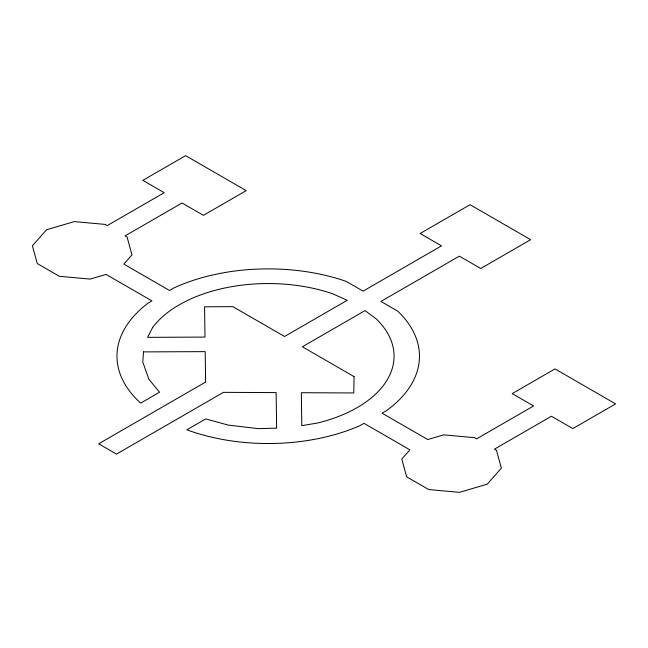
<?xml version="1.0" encoding="UTF-8"?>
<svg xmlns="http://www.w3.org/2000/svg" width="648" height="648" viewBox="0 0 648 648"><rect width="100%" height="100%" fill="white"/><g stroke="black" fill="none" stroke-linecap="round" stroke-linejoin="round"><path stroke-width="0.97" d="M354.059 376.618L353.768 392.955L301.336 392.712L301.798 425.679L318.006 422.933A125.85 72.657 0 0 0 376.051 318.743L365.026 310.603L302.365 346.777L354.059 376.618M143.5 351.888L142.771 362.013L148.894 379.307L159.562 392.21L140.657 403.121A151.243 87.318 0 0 1 147.89 303.296L151.94 300.899L106.037 274.404L90.08 279.094L59.308 276.283L37.276 263.558L32.4 245.794L46.543 229.765L74.309 221.6L105.081 224.411L107.187 225.626L164.228 192.691L142.835 180.347L185.612 155.65L246.216 190.633L203.44 215.33L182.048 202.986L125.015 235.913L127.113 237.128L131.989 254.899L123.857 264.109L169.533 290.482L173.551 288.101A151.243 87.318 0 0 1 346.21 281.386L363.099 291.138L441.523 245.859L420.139 233.507L470.043 204.695L530.647 239.687L480.743 268.499L459.351 256.146L380.919 301.433L397.807 311.178A151.243 87.318 0 0 1 386.135 410.889L382.061 413.181L427.737 439.547L443.686 434.857L474.466 437.667L476.572 438.882L533.604 405.956L512.22 393.603L554.996 368.906L615.6 403.898L572.824 428.595L551.432 416.243L494.392 449.177L496.498 450.392L501.374 468.156L487.223 484.186L459.464 492.35L428.684 489.54L406.652 476.823L401.784 459.051L409.909 449.842L363.998 423.338L359.802 425.695A151.243 87.318 0 0 1 186.851 429.81L205.756 418.9L228.112 425.072L258.082 428.628L276.623 428.182L276.129 392.591L223.439 392.348L116.494 454.094L98.666 443.799L205.619 382.053L205.189 351.637L143.5 351.888M152.661 327.426L147.614 337.349L204.987 337.082L204.566 306.812L232.851 306.642L284.545 336.49L347.207 300.308L333.113 293.949A125.85 72.657 0 0 0 152.661 327.426"/></g></svg>
